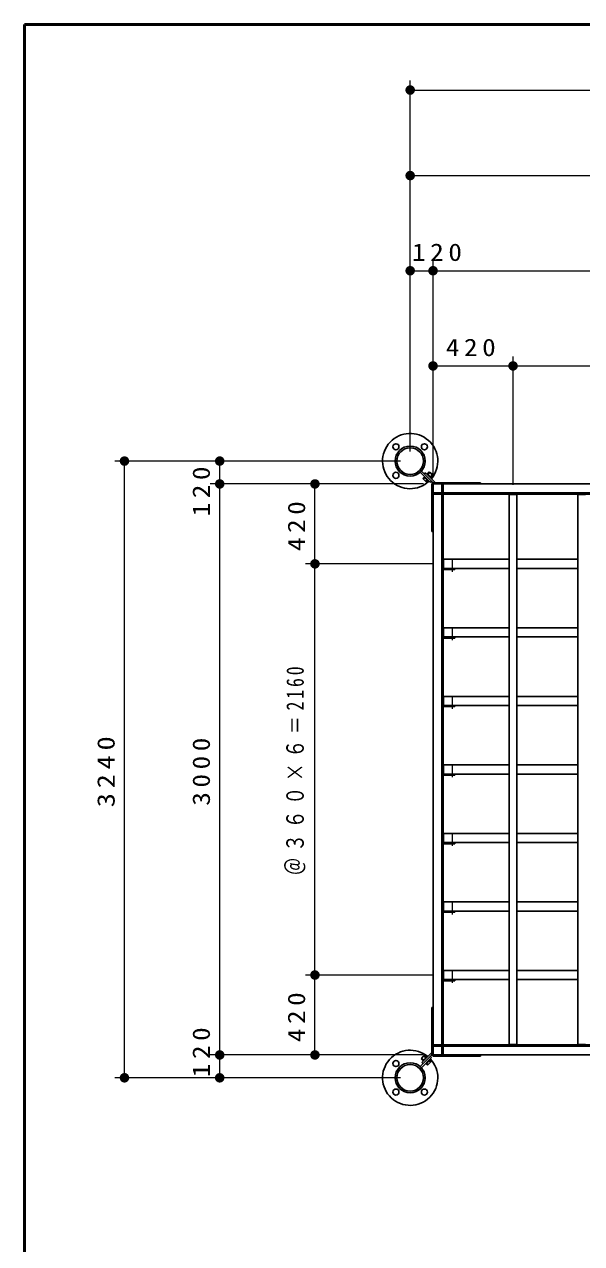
# Model space of a CAD drawing. Units: millimetres on the paper, scale 1:50. Extents: x -365 to 10, y -38 to 257.
# Drawn here: x -365 to -306.5, y 128.9 to 257 of the extents above; entities that cross this region are included whole.
import ezdxf

# ---------------------------------------------------------------- set-up
doc = ezdxf.new("R2010")
doc.units = ezdxf.units.MM
doc.linetypes.add('USER2', pattern=[6, 3, -1, 1, -1])
doc.layers.add('LY_1', color=7, linetype='Continuous', lineweight=13)
doc.layers.add('LY_2', color=7, linetype='Continuous', lineweight=13)
doc.styles.add('ＭＳ ゴシック', font='')
doc.styles.get('ＭＳ ゴシック').set_extended_font_data('MS Gothic')

# ---------------------------------------------------------------- blocks, each defined once
blk = doc.blocks.new('filled_dot')
at = {"color": 0, "linetype": 'Continuous', "lineweight": -2, "const_width": 1.25}
blk.add_lwpolyline([(-0.625, 0, 1), (0.625, 0, 1)], format="xyb", close=True, dxfattribs=at)

msp = doc.modelspace()

# ---------------------------------------------------------------- linework, layer by layer
at = {"layer": 'LY_1'}
for p, q in [((-324.491, 212.114), (-324.491, 251.099)), ((-324.491, 250.099), (-194.891, 250.099)), ((-324.491, 212.114), (-324.491, 242.114)), ((-324.491, 241.114), (-259.691, 241.114)), ((-322.091, 210.695), (-322.091, 232.114)), ((-324.491, 231.114), (-318.472, 231.114)), ((-322.091, 231.114), (-262.091, 231.114)), ((-322.091, 209.714), (-322.091, 222.114)), ((-313.691, 208.614), (-313.691, 222.114)), ((-322.091, 221.114), (-313.691, 221.114)), ((-313.691, 221.114), (-270.491, 221.114)), ((-325.491, 211.114), (-355.491, 211.114)), ((-354.491, 146.314), (-354.491, 211.114)), ((-344.491, 205.193), (-344.491, 211.114)), ((-324.072, 208.714), (-345.491, 208.714)), ((-344.491, 148.714), (-344.491, 208.714)), ((-323.091, 208.714), (-335.491, 208.714)), ((-334.491, 200.314), (-334.491, 208.714)), ((-321.991, 200.314), (-335.491, 200.314)), ((-334.491, 157.114), (-334.491, 200.314)), ((-321.991, 157.114), (-335.491, 157.114)), ((-334.491, 148.714), (-334.491, 157.114)), ((-344.491, 146.314), (-344.491, 152.203)), ((-324.072, 148.714), (-345.491, 148.714)), ((-323.091, 148.714), (-335.491, 148.714)), ((-325.491, 146.314), (-355.491, 146.314))]:
    msp.add_line(p, q, dxfattribs=at)
at = {"layer": 'LY_1', "lineweight": 25}
for p, q in [((-323.439, 209.934), (-322.367, 208.862)), ((-323.312, 210.062), (-322.083, 208.834)), ((-323.034, 209.439), (-323.175, 209.298)), ((-322.779, 208.902), (-323.175, 209.298)), ((-322.949, 209.354), (-323.091, 209.213)), ((-323.003, 209.498), (-323.048, 209.453)), ((-322.624, 209.029), (-323.048, 209.453)), ((-323.017, 209.767), (-322.89, 209.894)), ((-322.89, 209.894), (-321.829, 208.834)), ((-322.723, 209.128), (-322.864, 208.986)), ((-322.638, 209.043), (-322.779, 208.902)), ((-322.748, 209.753), (-322.703, 209.798)), ((-322.279, 209.374), (-322.703, 209.798)), ((-322.689, 209.784), (-322.505, 209.968)), ((-322.579, 209.074), (-322.624, 209.029)), ((-322.604, 209.699), (-322.384, 209.92)), ((-322.109, 209.572), (-322.505, 209.968)), ((-322.157, 209.694), (-322.384, 209.92)), ((-322.378, 209.473), (-322.157, 209.694)), ((-322.367, 208.862), (-322.239, 208.989)), ((-322.324, 209.329), (-322.279, 209.374)), ((-322.293, 209.388), (-322.109, 209.572)), ((-317.091, 208.834), (-322.031, 208.834)), ((-317.091, 208.834), (-317.091, 208.714)), ((-322.211, 203.714), (-322.211, 208.714)), ((-317.091, 208.714), (-322.091, 208.714)), ((-322.091, 203.714), (-322.091, 208.714)), ((-264.691, 208.714), (-319.491, 208.714)), ((-322.091, 206.114), (-322.091, 148.714)), ((-322.091, 203.714), (-322.211, 203.714)), ((-322.211, 153.714), (-322.091, 153.714)), ((-322.211, 153.714), (-322.211, 148.774)), ((-323.439, 147.493), (-322.211, 148.721)), ((-322.949, 148.695), (-323.345, 148.299)), ((-323.071, 148.647), (-323.297, 148.421)), ((-323.272, 147.915), (-322.211, 148.975)), ((-322.85, 148.426), (-323.071, 148.647)), ((-322.765, 148.511), (-322.949, 148.695)), ((-322.091, 148.714), (-264.691, 148.714)), ((-317.091, 148.714), (-317.091, 148.594)), ((-323.161, 148.115), (-323.345, 148.299)), ((-323.312, 147.365), (-322.239, 148.438)), ((-323.076, 148.2), (-323.297, 148.421)), ((-323.144, 147.787), (-323.272, 147.915)), ((-322.751, 148.525), (-323.175, 148.101)), ((-323.13, 148.056), (-323.175, 148.101)), ((-322.876, 147.801), (-322.83, 147.756)), ((-322.406, 148.18), (-322.83, 147.756)), ((-322.816, 147.77), (-322.675, 147.629)), ((-322.706, 148.48), (-322.751, 148.525)), ((-322.731, 147.855), (-322.59, 147.714)), ((-322.279, 148.025), (-322.675, 147.629)), ((-322.505, 148.081), (-322.364, 147.94)), ((-322.451, 148.226), (-322.406, 148.18)), ((-322.42, 148.166), (-322.279, 148.025)), ((-322.239, 148.438), (-322.367, 148.565)), ((-317.091, 148.594), (-322.031, 148.594))]:
    msp.add_line(p, q, dxfattribs=at)
at = {"layer": 'LY_1', "color": 140, "lineweight": 50}
for p, q in [((-262.091, 207.714), (-322.091, 207.714)), ((-321.091, 208.714), (-321.091, 148.714)), ((-322.091, 149.714), (-262.091, 149.714))]:
    msp.add_line(p, q, dxfattribs=at)
at = {"layer": 'LY_1', "color": 40, "lineweight": 25}
for p, q in [((-314.091, 207.614), (-313.291, 207.614)), ((-314.091, 149.814), (-314.091, 207.614)), ((-313.291, 149.814), (-313.291, 207.614)), ((-306.891, 207.614), (-306.091, 207.614)), ((-306.891, 149.814), (-306.891, 207.614)), ((-320.991, 200.794), (-320.991, 199.834)), ((-314.091, 200.794), (-320.991, 200.794)), ((-306.891, 200.794), (-313.291, 200.794)), ((-321.091, 199.714), (-319.791, 199.714)), ((-314.091, 199.834), (-320.991, 199.834)), ((-319.791, 199.714), (-319.791, 199.834)), ((-306.891, 199.834), (-313.291, 199.834)), ((-320.991, 193.594), (-320.991, 192.634)), ((-314.091, 193.594), (-320.991, 193.594)), ((-306.891, 193.594), (-313.291, 193.594)), ((-321.091, 192.514), (-319.791, 192.514)), ((-314.091, 192.634), (-320.991, 192.634)), ((-319.791, 192.514), (-319.791, 192.634)), ((-306.891, 192.634), (-313.291, 192.634)), ((-320.991, 186.394), (-320.991, 185.434)), ((-314.091, 186.394), (-320.991, 186.394)), ((-306.891, 186.394), (-313.291, 186.394)), ((-321.091, 185.314), (-319.791, 185.314)), ((-314.091, 185.434), (-320.991, 185.434)), ((-319.791, 185.314), (-319.791, 185.434)), ((-306.891, 185.434), (-313.291, 185.434)), ((-321.091, 178.114), (-319.791, 178.114)), ((-320.991, 179.194), (-320.991, 178.714)), ((-314.091, 179.194), (-320.991, 179.194)), ((-320.991, 178.234), (-320.991, 178.714)), ((-314.091, 178.234), (-320.991, 178.234)), ((-319.791, 178.114), (-319.791, 178.234)), ((-306.891, 179.194), (-313.291, 179.194)), ((-306.891, 178.234), (-313.291, 178.234)), ((-320.991, 171.034), (-320.991, 171.994)), ((-314.091, 171.994), (-320.991, 171.994)), ((-306.891, 171.994), (-313.291, 171.994)), ((-321.091, 170.914), (-319.791, 170.914)), ((-314.091, 171.034), (-320.991, 171.034)), ((-319.791, 170.914), (-319.791, 171.034)), ((-306.891, 171.034), (-313.291, 171.034)), ((-320.991, 163.834), (-320.991, 164.794)), ((-314.091, 164.794), (-320.991, 164.794)), ((-306.891, 164.794), (-313.291, 164.794)), ((-321.091, 163.714), (-319.791, 163.714)), ((-314.091, 163.834), (-320.991, 163.834)), ((-319.791, 163.714), (-319.791, 163.834)), ((-306.891, 163.834), (-313.291, 163.834)), ((-320.991, 156.634), (-320.991, 157.594)), ((-314.091, 157.594), (-320.991, 157.594)), ((-306.891, 157.594), (-313.291, 157.594)), ((-321.091, 156.514), (-319.791, 156.514)), ((-314.091, 156.634), (-320.991, 156.634)), ((-319.791, 156.514), (-319.791, 156.634)), ((-306.891, 156.634), (-313.291, 156.634)), ((-314.091, 149.814), (-313.291, 149.814)), ((-306.891, 149.814), (-306.091, 149.814))]:
    msp.add_line(p, q, dxfattribs=at)
at = {"layer": 'LY_1', "color": 40, "linetype": 'USER2'}
for p, q in [((-320.091, 200.794), (-320.091, 199.487)), ((-320.091, 193.594), (-320.091, 192.287)), ((-320.091, 186.394), (-320.091, 185.087)), ((-320.091, 179.194), (-320.091, 177.887)), ((-320.091, 171.994), (-320.091, 170.687)), ((-320.091, 164.794), (-320.091, 163.487)), ((-320.091, 157.594), (-320.091, 156.287))]:
    msp.add_line(p, q, dxfattribs=at)
at = {"layer": 'LY_1', "lineweight": 25}
for centre, radius in [((-325.991, 212.614), 0.32), ((-324.491, 211.114), 1.58), ((-322.991, 212.614), 0.32), ((-324.491, 211.114), 1.398), ((-325.991, 209.614), 0.32), ((-325.991, 147.814), 0.32), ((-324.491, 146.314), 1.58), ((-324.491, 146.314), 1.398), ((-325.991, 144.814), 0.32), ((-322.991, 144.814), 0.32)]:
    msp.add_circle(centre, radius, dxfattribs=at)
for centre, radius, start, end in [((-324.491, 211.114), 2.9, 320.34217, 313.22157), ((-322.031, 208.654), 0.18, 90, 180), ((-324.491, 146.314), 2.9, 50.34217, 43.22157), ((-322.031, 148.774), 0.18, 180, 270)]:
    msp.add_arc(centre, radius, start, end, dxfattribs=at)
at = {"layer": 'LY_2', "lineweight": 50}
for p, q in [((0, 257), (-365, 257)), ((-365, 257), (-365, 0))]:
    msp.add_line(p, q, dxfattribs=at)

# ---------------------------------------------------------------- block references
at = {"layer": 'LY_1', "xscale": 0.4, "yscale": 0.4}
for p in [(-324.491, 250.099), (-324.491, 241.114), (-324.491, 231.114), (-322.091, 231.114), (-322.091, 221.114), (-313.691, 221.114)]:
    msp.add_blockref('filled_dot', p, dxfattribs=at)
for p, rotation in [((-322.091, 231.114), 180), ((-313.691, 221.114), 180), ((-354.491, 211.114), 270), ((-344.491, 211.114), 270), ((-344.491, 208.714), 270), ((-344.491, 208.714), 90), ((-334.491, 208.714), 270), ((-334.491, 200.314), 270), ((-334.491, 200.314), 90), ((-334.491, 157.114), 270), ((-334.491, 157.114), 90), ((-344.491, 148.714), 270), ((-344.491, 148.714), 90), ((-334.491, 148.714), 90), ((-354.491, 146.314), 90), ((-344.491, 146.314), 90)]:
    msp.add_blockref('filled_dot', p, dxfattribs=dict(at, rotation=rotation))

# ---------------------------------------------------------------- texts
at = {"layer": 'LY_1', "char_height": 1.833, "attachment_point": 8, "style": 'ＭＳ ゴシック'}
for s, insert in [('\\T1.33;\\W1.15;120', (-321.441, 232.114)), ('\\T1.33;\\W1.15;420', (-317.891, 222.114))]:
    msp.add_mtext(s, dxfattribs=dict(at, insert=insert))
at = {"layer": 'LY_1', "char_height": 1.833, "attachment_point": 8, "rotation": 90, "style": 'ＭＳ ゴシック'}
for s, insert in [('\\T1.33;\\W1.15;120', (-345.491, 208.162)), ('\\T1.33;\\W1.15;420', (-335.491, 204.514)), ('\\T1.32;\\W0.75;＠３６０×６＝2160', (-335.491, 178.714)), ('\\T1.33;\\W1.2;3240', (-355.491, 178.714)), ('\\T1.33;\\W1.15;3000', (-345.491, 178.714)), ('\\T1.33;\\W1.15;420', (-335.491, 152.914)), ('\\T1.33;\\W1.15;120', (-345.491, 149.235))]:
    msp.add_mtext(s, dxfattribs=dict(at, insert=insert))

doc.saveas('drawing.dxf')
